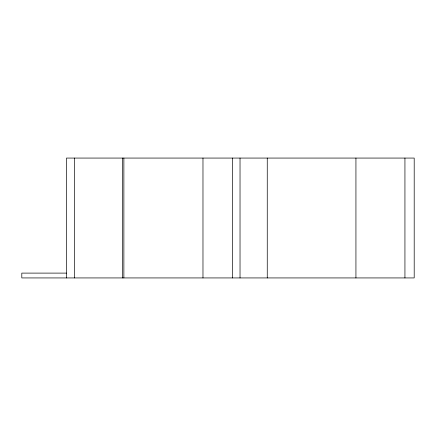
<?xml version="1.0" encoding="UTF-8"?>
<svg xmlns="http://www.w3.org/2000/svg" width="436" height="436" viewBox="0 0 436 436"><rect width="100%" height="100%" fill="white"/><g stroke="black" fill="none" stroke-linecap="round" stroke-linejoin="round"><path stroke-width="0.65" d="M66.474 273.105L21.8 273.105L21.8 277.934L414.2 277.934L414.2 158.066L66.474 158.066L66.474 277.934M404.935 158.066L404.935 277.934M355.934 158.066L355.934 277.934M267.257 158.066L267.257 277.934M240.029 158.066L240.029 277.934M232.399 158.066L232.399 277.934M202.974 158.066L202.974 277.934M123.873 158.066L123.879 277.934M122.472 158.066L122.472 277.934M74.583 158.066L74.583 277.934"/></g></svg>
